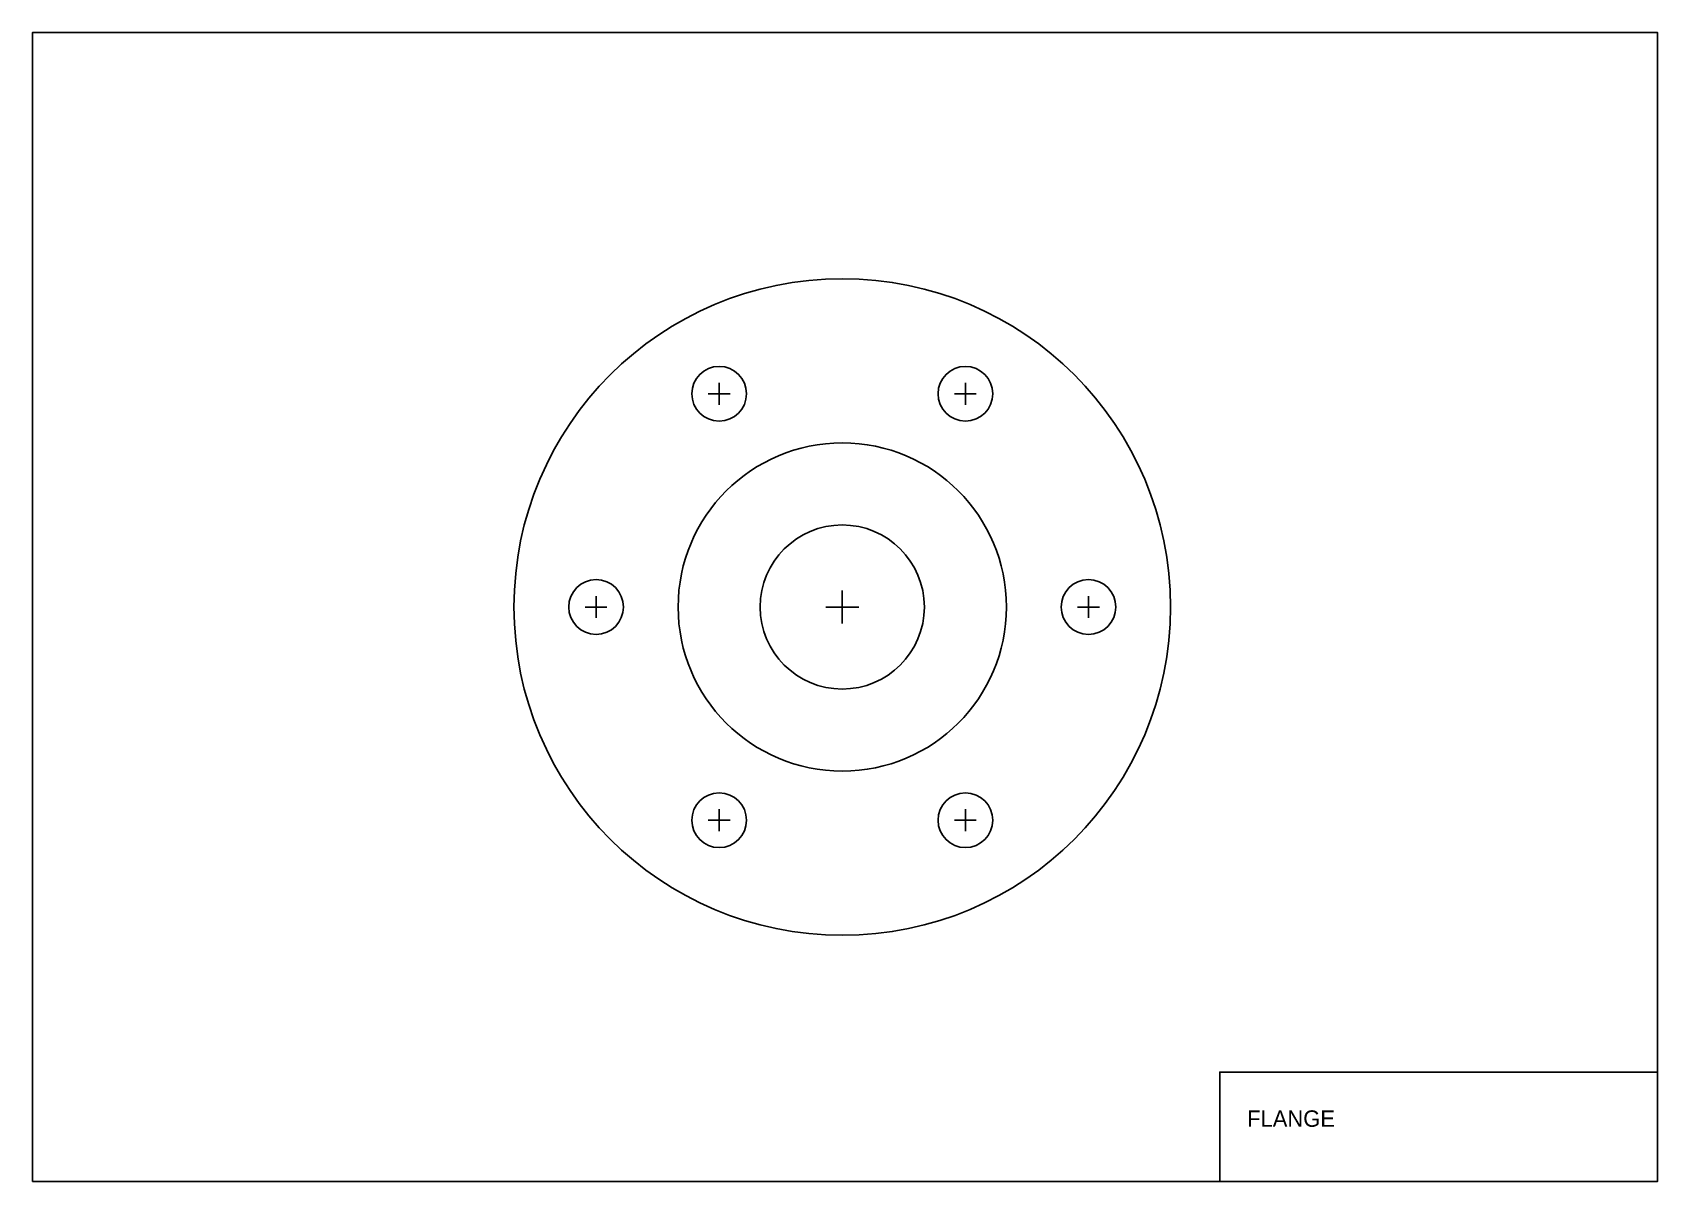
# Model space of a CAD drawing. Header units: millimetres. Extents: x 0 to 297, y 0 to 210.
import ezdxf

# ---------------------------------------------------------------- set-up
doc = ezdxf.new("R2010")
doc.units = ezdxf.units.MM
for name, color, linetype in [('BORDER', 250, 'Continuous'), ('CENTER', 5, 'Continuous'), ('HOLE', 3, 'Continuous'), ('OUTLINE', 1, 'Continuous'), ('TEXT', 250, 'Continuous'), ('TITLEBLOCK', 250, 'Continuous')]:
    doc.layers.add(name, color=color, linetype=linetype)

msp = doc.modelspace()

# ---------------------------------------------------------------- linework, layer by layer
at = {"layer": 'BORDER'}
msp.add_lwpolyline([(0, 0), (297, 0), (297, 210), (0, 210)], close=True, dxfattribs=at)
at = {"layer": 'CENTER'}
for p, q in [((125.5, 141.97), (125.5, 145.97)), ((170.5, 141.97), (170.5, 145.97)), ((123.5, 143.97), (127.5, 143.97)), ((168.5, 143.97), (172.5, 143.97)), ((103, 103), (103, 107)), ((148, 102), (148, 108)), ((193, 103), (193, 107)), ((101, 105), (105, 105)), ((145, 105), (151, 105)), ((191, 105), (195, 105)), ((123.5, 66.03), (127.5, 66.03)), ((125.5, 64.03), (125.5, 68.03)), ((168.5, 66.03), (172.5, 66.03)), ((170.5, 64.03), (170.5, 68.03))]:
    msp.add_line(p, q, dxfattribs=at)
at = {"layer": 'HOLE'}
for centre, radius in [((125.5, 143.97), 5), ((170.5, 143.97), 5), ((148, 105), 15), ((103, 105), 5), ((193, 105), 5), ((125.5, 66.03), 5), ((170.5, 66.03), 5)]:
    msp.add_circle(centre, radius, dxfattribs=at)
at = {"layer": 'OUTLINE'}
for radius in [60, 30]:
    msp.add_circle((148, 105), radius, dxfattribs=at)
at = {"layer": 'TITLEBLOCK'}
msp.add_lwpolyline([(217, 0), (297, 0), (297, 20), (217, 20)], close=True, dxfattribs=at)

# ---------------------------------------------------------------- texts
at = {"layer": 'TEXT'}
msp.add_text('FLANGE', height=3, dxfattribs=at).set_placement((222, 10))

doc.saveas('drawing.dxf')
